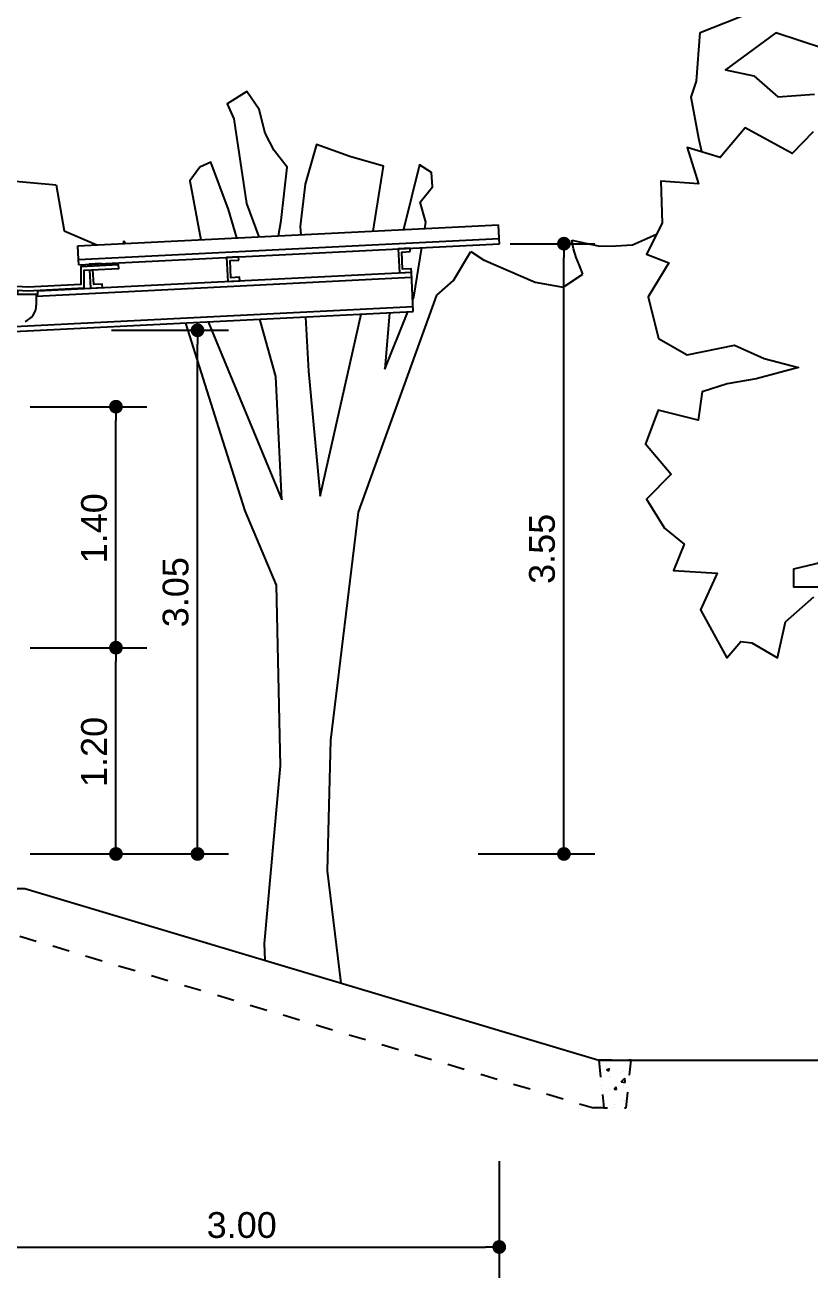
# Model space of a CAD drawing. Extents: x -7.8 to 27.4, y 2.6 to 15.1.
# Drawn here: x 16.87 to 21.43, y 2.58 to 9.87 of the extents above; entities that cross this region are included whole.
import ezdxf

# ---------------------------------------------------------------- set-up
doc = ezdxf.new("R2010")
doc.units = 0
doc.header["$LTSCALE"] = 0.01
doc.header["$PDSIZE"] = -5
doc.linetypes.add('HIDDEN', pattern=[9.525, 6.35, -3.175])
doc.layers.get('0').update_dxf_attribs({"linetype": 'CONTINUOUS'})
doc.layers.get('DEFPOINTS').update_dxf_attribs({"linetype": 'CONTINUOUS'})
for name, color, linetype in [('ANOTAÇÕES', 142, 'CONTINUOUS'), ('CORTE', 7, 'CONTINUOUS'), ('FINO', 141, 'CONTINUOUS')]:
    doc.layers.add(name, color=color, linetype=linetype)
doc.styles.get("Standard").update_dxf_attribs({"font": 'arial.ttf'})
doc.dimstyles.get("Standard").update_dxf_attribs({"dimtxt": 0.15, "dimasz": 0.08, "dimexe": 0.18, "dimexo": 0.0625, "dimgap": 0.05, "dimtad": 1, "dimtoh": 1, "dimzin": 0, "dimblk": 'DOT', "dimcen": 0.09, "dimazin": 3, "dimtfac": 1, "dimtofl": 0, "dimtmove": 0, "dimatfit": 3})

# ---------------------------------------------------------------- blocks, each defined once
blk = doc.blocks.new('*X60')
at = {"layer": 'FINO'}
for p, q in [((20.2059, 3.8342), (20.2059, 3.8342)), ((20.2059, 3.8342), (20.2059, 3.8342)), ((20.2086, 3.8085), (20.2086, 3.8085)), ((20.2086, 3.8085), (20.2086, 3.8085)), ((20.2086, 3.8085), (20.2086, 3.8085)), ((20.2124, 3.8051), (20.2124, 3.8051)), ((20.2193, 3.8445), (20.2193, 3.8445)), ((20.2411, 3.8445), (20.2411, 3.8445)), ((20.2411, 3.8445), (20.2411, 3.8445)), ((20.2488, 3.7895), (20.2666, 3.7964)), ((20.2615, 3.781), (20.2666, 3.7964)), ((20.3452, 3.8445), (20.3452, 3.8445)), ((20.3452, 3.8445), (20.3452, 3.8445)), ((20.3452, 3.8445), (20.3452, 3.8445)), ((20.3605, 3.8305), (20.3605, 3.8305)), ((20.3677, 3.8445), (20.3677, 3.8445)), ((20.3727, 3.8413), (20.3727, 3.8413)), ((20.3889, 3.8045), (20.3889, 3.8045)), ((20.3889, 3.8045), (20.3889, 3.8045)), ((20.3895, 3.8108), (20.3895, 3.8108)), ((20.3895, 3.8108), (20.3895, 3.8108)), ((20.3915, 3.8293), (20.3915, 3.8293)), ((20.2114, 3.7828), (20.2114, 3.7828)), ((20.2114, 3.7828), (20.2114, 3.7828)), ((20.214, 3.7583), (20.214, 3.7583)), ((20.214, 3.7583), (20.214, 3.7583)), ((20.2141, 3.7578), (20.2141, 3.7578)), ((20.2141, 3.7578), (20.2141, 3.7578)), ((20.2196, 3.7626), (20.2196, 3.7626)), ((20.2488, 3.7895), (20.2615, 3.781)), ((20.2686, 3.7463), (20.2686, 3.7463)), ((20.2703, 3.7652), (20.2703, 3.7652)), ((20.2733, 3.7493), (20.2733, 3.7493)), ((20.3339, 3.7736), (20.3339, 3.7736)), ((20.336, 3.7187), (20.3558, 3.7394)), ((20.336, 3.7187), (20.3586, 3.7152)), ((20.35, 3.7805), (20.35, 3.7805)), ((20.3586, 3.7152), (20.3558, 3.7393)), ((20.3799, 3.7212), (20.3799, 3.7212)), ((20.3799, 3.7212), (20.3799, 3.7212)), ((20.3834, 3.7539), (20.3834, 3.7539)), ((20.3863, 3.7805), (20.3863, 3.7805)), ((20.3863, 3.7805), (20.3863, 3.7805)), ((20.2208, 3.6962), (20.2208, 3.6962)), ((20.2208, 3.6962), (20.2208, 3.6962)), ((20.2208, 3.6962), (20.2208, 3.6962)), ((20.2222, 3.6824), (20.2222, 3.6824)), ((20.2222, 3.6824), (20.2222, 3.6824)), ((20.2222, 3.6824), (20.2222, 3.6824)), ((20.2238, 3.6677), (20.2238, 3.6677)), ((20.2238, 3.6677), (20.2238, 3.6677)), ((20.2238, 3.6677), (20.2238, 3.6677)), ((20.2671, 3.6734), (20.2671, 3.6734)), ((20.2935, 3.6758), (20.3058, 3.6904)), ((20.2935, 3.6758), (20.3087, 3.6744)), ((20.3087, 3.6743), (20.3058, 3.6902)), ((20.347, 3.6959), (20.347, 3.6959)), ((20.3633, 3.6861), (20.3633, 3.6861)), ((20.3703, 3.6604), (20.3703, 3.6604)), ((20.3763, 3.6878), (20.3763, 3.6878)), ((20.2279, 3.6297), (20.2279, 3.6297)), ((20.2279, 3.6297), (20.2279, 3.6297)), ((20.2279, 3.6297), (20.2279, 3.6297)), ((20.2301, 3.6096), (20.2301, 3.6096)), ((20.2304, 3.6065), (20.2304, 3.6065)), ((20.2304, 3.6065), (20.2304, 3.6065)), ((20.2304, 3.6065), (20.2304, 3.6065)), ((20.2336, 3.5776), (20.2336, 3.5776)), ((20.2727, 3.5824), (20.2727, 3.5824)), ((20.2965, 3.5859), (20.2965, 3.5859)), ((20.3439, 3.6114), (20.3439, 3.6114)), ((20.3548, 3.6108), (20.3548, 3.6108)), ((20.3662, 3.5951), (20.3662, 3.5951)), ((20.3671, 3.603), (20.3671, 3.603)), ((20.3671, 3.603), (20.3671, 3.603)), ((20.3702, 3.6316), (20.3702, 3.6316)), ((20.3702, 3.6316), (20.3702, 3.6316)), ((20.2856, 3.5667), (20.2856, 3.5667)), ((20.2856, 3.5667), (20.2856, 3.5667)), ((20.2856, 3.5667), (20.2856, 3.5667)), ((20.2975, 3.5667), (20.2975, 3.5667))]:
    blk.add_line(p, q, dxfattribs=at)
blk = doc.blocks.new('_DOT')
at = {"color": 0, "linetype": 'BYBLOCK'}
blk.add_line((-0.5, 0), (-1, 0), dxfattribs=at)
at = {"color": 0, "linetype": 'BYBLOCK', "const_width": 0.5}
blk.add_lwpolyline([(-0.25, 0, 1), (0.25, 0, 1)], format="xyb", close=True, dxfattribs=at)
blk = doc.blocks.new('*D6')
at = {"layer": 'ANOTAÇÕES', "color": 0}
for p, q in [((16.895, 6.2445), (17.575, 6.2445)), ((17.395, 5.1245), (17.395, 6.1645)), ((16.895, 5.0445), (17.575, 5.0445))]:
    blk.add_line(p, q, dxfattribs=at)
at = {"layer": 'DEFPOINTS', "color": 0}
for p in [(16.437, 6.2445), (17.395, 6.2445), (16.437, 5.0445)]:
    blk.add_point(p, dxfattribs=at)
at = {"layer": 'ANOTAÇÕES', "color": 0, "xscale": 0.08, "yscale": 0.08, "zscale": 0.08}
for p, rotation in [((17.395, 6.2445), 90), ((17.395, 5.0445), 270)]:
    blk.add_blockref('_DOT', p, dxfattribs=dict(at, rotation=rotation))
at = {"layer": 'ANOTAÇÕES', "color": 0, "linetype": 'CONTINUOUS'}
blk.add_text('1.20', height=0.15, rotation=90, dxfattribs=at).set_placement((17.3422, 5.4342))
blk = doc.blocks.new('*D8')
at = {"layer": 'ANOTAÇÕES', "color": 0}
for p, q in [((16.895, 7.6467), (17.575, 7.6467)), ((17.395, 6.3245), (17.395, 7.5667)), ((16.895, 6.2445), (17.575, 6.2445))]:
    blk.add_line(p, q, dxfattribs=at)
at = {"layer": 'DEFPOINTS', "color": 0}
for p in [(16.582, 7.6467), (17.395, 7.6467), (16.437, 6.2445)]:
    blk.add_point(p, dxfattribs=at)
at = {"layer": 'ANOTAÇÕES', "color": 0, "xscale": 0.08, "yscale": 0.08, "zscale": 0.08}
for p, rotation in [((17.395, 7.6467), 90), ((17.395, 6.2445), 270)]:
    blk.add_blockref('_DOT', p, dxfattribs=dict(at, rotation=rotation))
at = {"layer": 'ANOTAÇÕES', "color": 0, "linetype": 'CONTINUOUS'}
blk.add_text('1.40', height=0.15, rotation=90, dxfattribs=at).set_placement((17.3422, 6.7353))
blk = doc.blocks.new('*D10')
at = {"layer": 'ANOTAÇÕES', "color": 0}
for p, q in [((17.3697, 8.0912), (18.0497, 8.0912)), ((17.8697, 5.1245), (17.8697, 8.0112)), ((17.3697, 5.0445), (18.0497, 5.0445))]:
    blk.add_line(p, q, dxfattribs=at)
at = {"layer": 'DEFPOINTS', "color": 0}
for p in [(16.8014, 8.0912), (17.8697, 8.0912), (16.627, 5.0445)]:
    blk.add_point(p, dxfattribs=at)
at = {"layer": 'ANOTAÇÕES', "color": 0, "xscale": 0.08, "yscale": 0.08, "zscale": 0.08}
for p, rotation in [((17.8697, 8.0912), 90), ((17.8697, 5.0445), 270)]:
    blk.add_blockref('_DOT', p, dxfattribs=dict(at, rotation=rotation))
at = {"layer": 'ANOTAÇÕES', "color": 0, "linetype": 'CONTINUOUS'}
blk.add_text('3.05', height=0.15, rotation=90, dxfattribs=at).set_placement((17.8167, 6.3637))
blk = doc.blocks.new('*D11')
at = {"layer": 'ANOTAÇÕES', "color": 0}
for p, q in [((19.6895, 8.5952), (20.1819, 8.5952)), ((20.0019, 5.1245), (20.0019, 8.5152)), ((19.5019, 5.0445), (20.1819, 5.0445))]:
    blk.add_line(p, q, dxfattribs=at)
at = {"layer": 'DEFPOINTS', "color": 0}
for p in [(19.627, 8.5952), (20.0019, 8.5952), (16.627, 5.0445)]:
    blk.add_point(p, dxfattribs=at)
at = {"layer": 'ANOTAÇÕES', "color": 0, "xscale": 0.08, "yscale": 0.08, "zscale": 0.08}
for p, rotation in [((20.0019, 8.5952), 90), ((20.0019, 5.0445), 270)]:
    blk.add_blockref('_DOT', p, dxfattribs=dict(at, rotation=rotation))
at = {"layer": 'ANOTAÇÕES', "color": 0, "linetype": 'CONTINUOUS'}
blk.add_text('3.55', height=0.15, rotation=90, dxfattribs=at).set_placement((19.9489, 6.6157))
blk = doc.blocks.new('*D12')
at = {"layer": 'ANOTAÇÕES', "color": 0}
for p, q in [((16.627, 3.2577), (16.627, 2.5777)), ((19.6255, 3.2577), (19.6255, 2.5777)), ((16.707, 2.7577), (19.5455, 2.7577))]:
    blk.add_line(p, q, dxfattribs=at)
at = {"layer": 'DEFPOINTS', "color": 0}
for p in [(19.6255, 8.6252), (16.627, 7.8447), (19.6255, 2.7577)]:
    blk.add_point(p, dxfattribs=at)
at = {"layer": 'ANOTAÇÕES', "color": 0, "xscale": 0.08, "yscale": 0.08, "zscale": 0.08, "rotation": 180}
blk.add_blockref('_DOT', (16.627, 2.7577), dxfattribs=at)
at = {"layer": 'ANOTAÇÕES', "color": 0, "xscale": 0.08, "yscale": 0.08, "zscale": 0.08}
blk.add_blockref('_DOT', (19.6255, 2.7577), dxfattribs=at)
at = {"layer": 'ANOTAÇÕES', "color": 0, "linetype": 'CONTINUOUS'}
blk.add_text('3.00', height=0.15, dxfattribs=at).set_placement((17.923, 2.8107))

msp = doc.modelspace()

# ---------------------------------------------------------------- linework, layer by layer
for p, q in [((17.173, 8.5827), (19.6215, 8.7051)), ((19.6255, 8.6252), (19.6215, 8.7051)), ((17.177, 8.5028), (17.173, 8.5827)), ((16.9312, 8.2902), (19.1155, 8.3995)), ((16.9404, 8.3207), (19.114, 8.4294)), ((19.1255, 8.1997), (19.114, 8.4294)), ((16.9312, 8.3007), (16.9312, 8.2372)), ((16.8014, 8.0835), (19.1255, 8.1997)), ((16.8055, 8.1137), (19.124, 8.2297)), ((20.2347, 3.5667), (20.1747, 3.5667))]:
    msp.add_line(p, q)
msp.add_lwpolyline([(16.8214, 8.3253), (16.8214, 8.3007), (16.9404, 8.3007), (16.9404, 8.3246)])
msp.add_lwpolyline([(25.2615, 6.599), (25.2615, 6.7023), (23.3002, 7.1685), (21.3388, 6.7023), (21.3388, 6.599)], close=True)
msp.add_arc((16.8312, 8.2372), 0.1, 290.3441, 0)
at = {"layer": 'CORTE'}
for p, q in [((17.177, 8.5028), (19.6255, 8.6252)), ((19.627, 8.5952), (19.6255, 8.6252)), ((17.1785, 8.4728), (19.627, 8.5952)), ((17.1785, 8.4728), (17.177, 8.5028))]:
    msp.add_line(p, q, dxfattribs=at)
for points in [[(19.108, 8.5493), (19.107, 8.5693), (19.0371, 8.5658), (19.0441, 8.4259), (19.114, 8.4294), (19.113, 8.4494), (19.0631, 8.4469), (19.0581, 8.5468)], [(16.387, 8.4256), (16.5598, 8.4179), (16.5598, 8.3421), (16.8812, 8.3215), (17.2097, 8.3389), (17.2097, 8.4408), (17.4111, 8.4516), (17.4101, 8.4715), (17.1897, 8.4598), (17.1897, 8.3578), (16.8816, 8.3416), (16.5798, 8.3603), (16.5798, 8.437), (16.3879, 8.4456)], [(18.1093, 8.4993), (18.1083, 8.5193), (18.0384, 8.5158), (18.0454, 8.376), (18.1153, 8.3795), (18.1143, 8.3995), (18.0643, 8.397), (18.0593, 8.4968)]]:
    msp.add_lwpolyline(points, close=True, dxfattribs=at)
for points in [[(17.3099, 8.4662), (17.3093, 8.4794), (17.2394, 8.4759), (17.24, 8.4625)], [(17.241, 8.4425), (17.2464, 8.336), (17.3163, 8.3395), (17.3153, 8.3595), (17.2653, 8.357), (17.261, 8.4436)], [(16.627, 4.8445), (16.8655, 4.8445), (20.2047, 3.8445), (24.6989, 3.8445)]]:
    msp.add_lwpolyline(points, dxfattribs=at)
at = {"layer": 'FINO'}
for p, q in [((20.7955, 9.8234), (21.1725, 9.9735)), ((20.7726, 9.5405), (20.7955, 9.8234)), ((20.7418, 9.4474), (20.7726, 9.5405)), ((20.7877, 9.2074), (20.7418, 9.4474)), ((20.8049, 9.1297), (20.7877, 9.2074)), ((16.7452, 8.9656), (17.0466, 8.9384)), ((17.0466, 8.9384), (17.0929, 8.6707)), ((17.0929, 8.6707), (17.2845, 8.5883)), ((17.4383, 8.596), (17.4412, 8.6119)), ((17.4412, 8.6119), (17.4522, 8.5966)), ((20.0479, 8.6158), (20.127, 8.5986)), ((20.0581, 8.565), (20.0479, 8.6158)), ((20.4003, 8.5895), (20.5411, 8.6511)), ((19.36, 8.3819), (19.4611, 8.5499)), ((19.4611, 8.5499), (19.534, 8.5007)), ((20.0729, 8.5143), (20.0581, 8.565)), ((20.127, 8.5986), (20.2106, 8.5816)), ((20.2106, 8.5816), (20.3032, 8.5832)), ((20.3032, 8.5832), (20.4003, 8.5895)), ((19.534, 8.5007), (19.8346, 8.3713)), ((20.0922, 8.4684), (20.0729, 8.5143)), ((20.1116, 8.4178), (20.0922, 8.4684)), ((19.9972, 8.3417), (20.1116, 8.4178)), ((19.2618, 8.2964), (19.36, 8.3819)), ((19.8346, 8.3713), (19.9972, 8.3417)), ((18.8069, 7.0337), (19.2618, 8.2964)), ((17.7994, 8.1334), (18.0026, 7.4873)), ((18.0026, 7.4873), (18.1447, 7.0407)), ((18.1447, 7.0407), (18.3281, 6.6087)), ((18.6448, 5.7067), (18.8069, 7.0337)), ((18.3281, 6.6087), (18.3511, 5.558)), ((18.6257, 4.947), (18.6448, 5.7067)), ((18.3511, 5.558), (18.258, 4.5239)), ((18.7051, 4.2936), (18.6257, 4.947)), ((18.258, 4.5239), (18.2617, 4.4264))]:
    msp.add_line(p, q, dxfattribs=at)
at = {"layer": 'FINO', "linetype": 'HIDDEN'}
msp.add_line((16.8355, 4.5667), (20.1747, 3.5667), dxfattribs=at)
at = {"layer": 'FINO'}
for points in [[(21.5176, 9.7293), (21.2342, 9.8216), (20.9427, 9.6074), (21.108, 9.5722), (21.2458, 9.4494), (21.4603, 9.4645)], [(18.3414, 8.6411), (18.3559, 8.7298), (18.3922, 9.0406), (18.3164, 9.1365), (18.2637, 9.2375), (18.2289, 9.3758), (18.1576, 9.481), (18.0431, 9.4096), (18.0817, 9.3223), (18.1551, 8.8281), (18.2268, 8.6354)], [(21.4524, 9.2466), (21.3296, 9.1198), (21.0572, 9.2701), (20.9114, 9.0973), (20.7199, 9.1556), (20.7842, 8.9442), (20.5664, 8.9598), (20.5737, 8.7145), (20.4816, 8.5351), (20.6118, 8.4846), (20.4922, 8.2855), (20.5532, 8.0435), (20.7184, 7.948), (20.9943, 8.0046), (21.1672, 7.9278), (21.3664, 7.8739), (21.1211, 7.8096), (20.9514, 7.7791), (20.8057, 7.7333), (20.7825, 7.5681), (20.5494, 7.6264), (20.4758, 7.4305), (20.6256, 7.2541), (20.4831, 7.1086), (20.5869, 6.9399), (20.7017, 6.8478), (20.6402, 6.6946), (20.8931, 6.679), (20.7965, 6.4645), (20.9494, 6.1852), (21.0305, 6.2803), (21.0962, 6.2726), (21.245, 6.1848), (21.2912, 6.3949), (21.4567, 6.5403)], [(18.892, 8.6686), (18.9523, 9.0458), (18.9523, 9.0458), (18.9523, 9.0458), (18.7569, 9.1025), (18.5612, 9.1732), (18.4958, 8.9406), (18.4677, 8.6947), (18.4703, 8.6476)], [(18.0983, 8.629), (18.0492, 8.7939), (17.9472, 9.0699), (17.8829, 9.041), (17.8241, 8.9612), (17.8894, 8.6185)], [(19.1926, 8.6837), (19.1988, 8.7213), (19.1644, 8.8365), (19.2369, 8.9257), (19.2308, 9.0089), (19.1606, 9.054), (19.0693, 8.6775)], [(19.122, 8.2706), (19.1277, 8.2848), (19.1746, 8.5726)], [(18.4971, 8.1683), (18.5148, 7.8528), (18.583, 7.1271)], [(18.583, 7.1271), (18.8215, 8.1845)], [(18.9591, 7.8652), (19.0928, 8.1981)], [(18.9866, 8.1928), (18.9591, 7.8652)], [(17.9307, 8.14), (18.3612, 7.1047)], [(18.3612, 7.1047), (18.3255, 7.8217), (18.2326, 8.1551)]]:
    msp.add_lwpolyline(points, dxfattribs=at)
at = {"layer": 'FINO', "linetype": 'HIDDEN', "flags": 128}
msp.add_lwpolyline([(20.2047, 3.8445), (20.2347, 3.5667), (20.3632, 3.5667), (20.3932, 3.8445)], close=True, dxfattribs=at)

# ---------------------------------------------------------------- block references
at = {"layer": 'FINO'}
msp.add_blockref('*X60', (0, 0), dxfattribs=at)

# ---------------------------------------------------------------- dimensions: what is measured, and where the dimension line sits
at = {"layer": 'ANOTAÇÕES'}
dim = msp.add_linear_dim(base=(19.6255, 2.7577), p1=(16.627, 7.8447), p2=(19.6255, 8.6252), dimstyle='STANDARD', dxfattribs=at)
dim.commit()
dim.dimension.update_dxf_attribs({"geometry": '*D12', "text_midpoint": (18.1263, 2.8844)})
for base, p1, p2, picture, middle in [((20.0019, 8.5952), (16.627, 5.0445), (19.627, 8.5952), '*D11', (19.8753, 6.8199)), ((17.8697, 8.0912), (16.627, 5.0445), (16.8014, 8.0912), '*D10', (17.7431, 6.5678)), ((17.395, 7.6467), (16.437, 6.2445), (16.582, 7.6467), '*D8', (17.2684, 6.9456)), ((17.395, 6.2445), (16.437, 5.0445), (16.437, 6.2445), '*D6', (17.2684, 5.6445))]:
    dim = msp.add_linear_dim(base=base, p1=p1, p2=p2, angle=90, dimstyle='STANDARD', dxfattribs=at)
    dim.commit()
    dim.dimension.update_dxf_attribs({"geometry": picture, "text_midpoint": middle})

doc.saveas('drawing.dxf')
